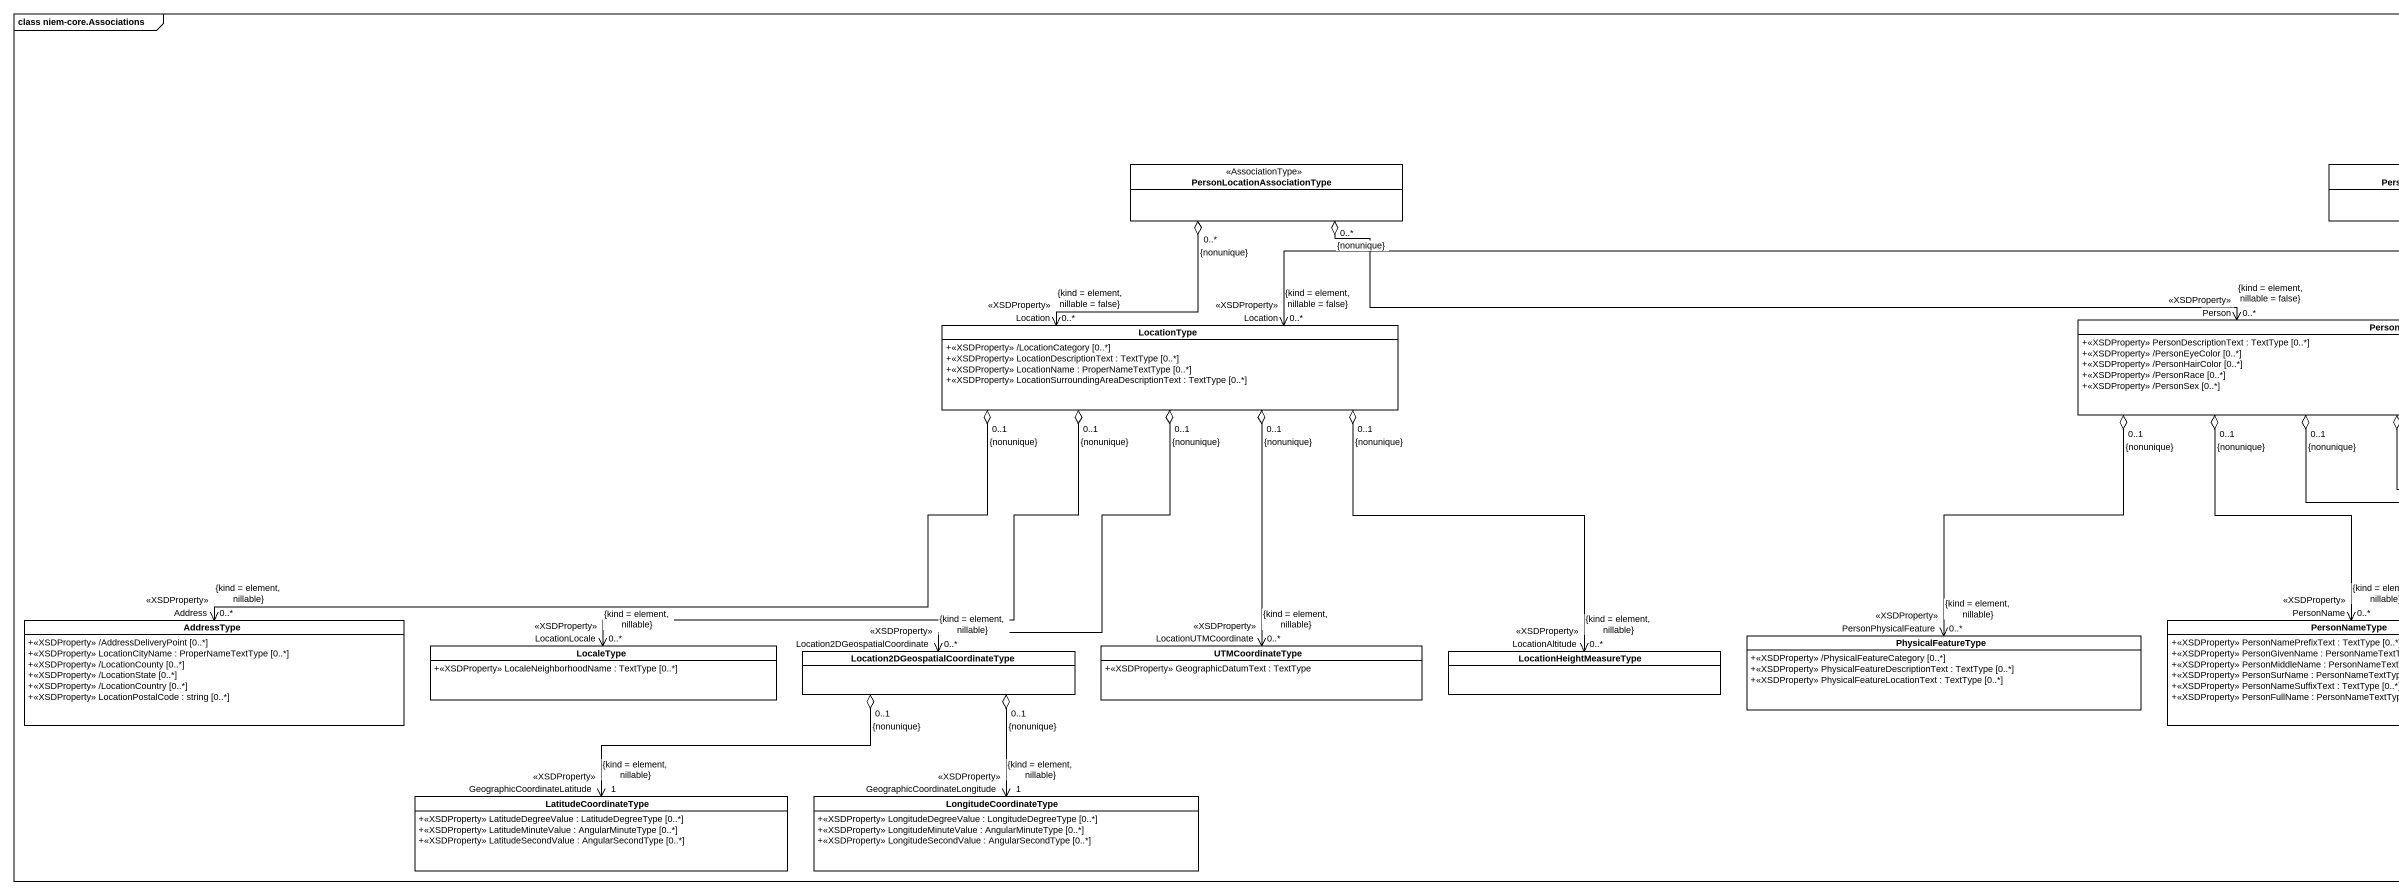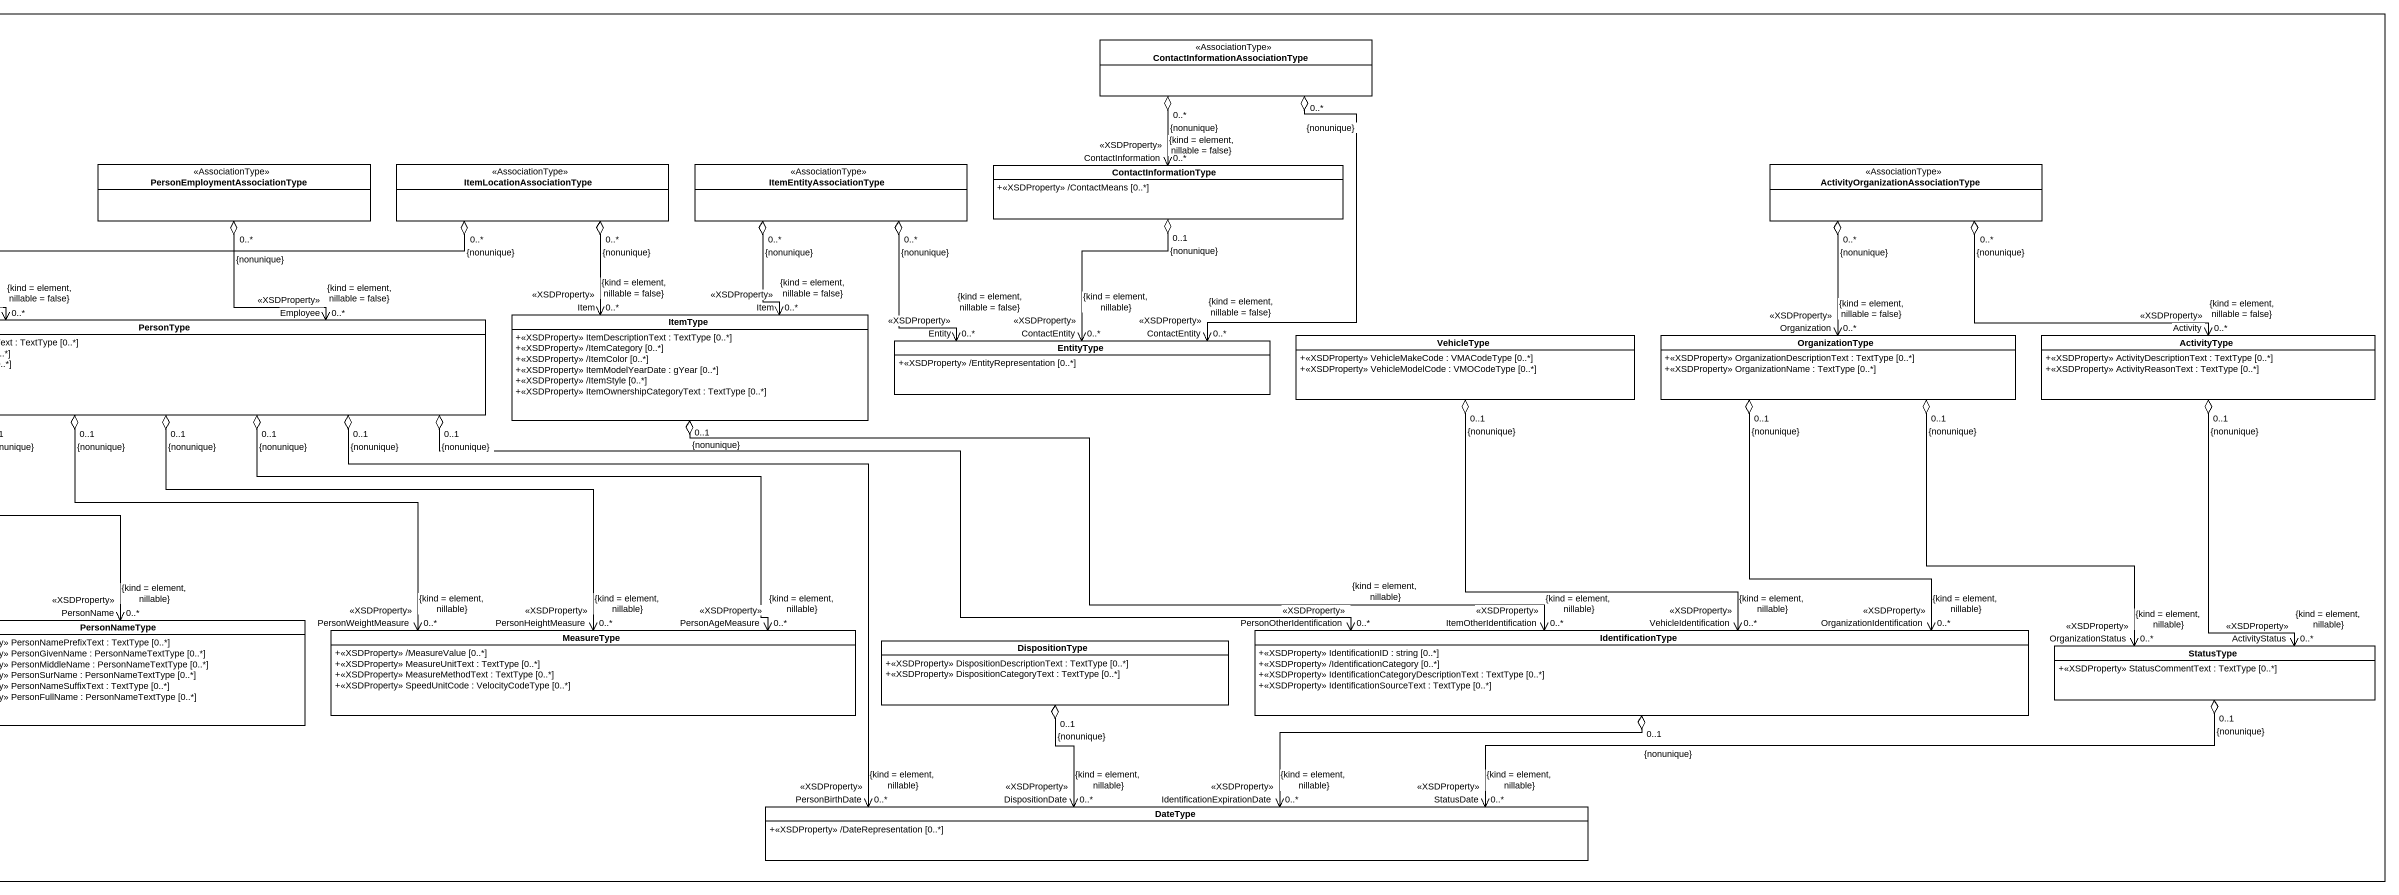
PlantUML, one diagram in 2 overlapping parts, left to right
@startuml
mainframe class niem-core.Associations
hide circle
hide empty members
skinparam classAttributeIconSize 0
class "ContactInformationAssociationType" as ContactInformationAssociatio <<AssociationType>>
class "PersonLocationAssociationType" as PersonLocationAssociationTyp <<AssociationType>>
class "PersonEmploymentAssociationType" as PersonEmploymentAssociationT <<AssociationType>>
class ItemLocationAssociationType <<AssociationType>>
class ItemEntityAssociationType <<AssociationType>>
class ContactInformationType {
  +<<XSDProperty>> /ContactMeans [0..*]
}
class "ActivityOrganizationAssociationType" as ActivityOrganizationAssociat <<AssociationType>>
class PersonType {
  +<<XSDProperty>> PersonDescriptionText : TextType [0..*]
  +<<XSDProperty>> /PersonEyeColor [0..*]
  +<<XSDProperty>> /PersonHairColor [0..*]
  +<<XSDProperty>> /PersonRace [0..*]
  +<<XSDProperty>> /PersonSex [0..*]
}
class ItemType {
  +<<XSDProperty>> ItemDescriptionText : TextType [0..*]
  +<<XSDProperty>> /ItemCategory [0..*]
  +<<XSDProperty>> /ItemColor [0..*]
  +<<XSDProperty>> ItemModelYearDate : gYear [0..*]
  +<<XSDProperty>> /ItemStyle [0..*]
  +<<XSDProperty>> ItemOwnershipCategoryText : TextType [0..*]
}
class LocationType {
  +<<XSDProperty>> /LocationCategory [0..*]
  +<<XSDProperty>> LocationDescriptionText : TextType [0..*]
  +<<XSDProperty>> LocationName : ProperNameTextType [0..*]
  +<<XSDProperty>> LocationSurroundingAreaDescriptionText : TextType [0..*]
}
class EntityType {
  +<<XSDProperty>> /EntityRepresentation [0..*]
}
class VehicleType {
  +<<XSDProperty>> VehicleMakeCode : VMACodeType [0..*]
  +<<XSDProperty>> VehicleModelCode : VMOCodeType [0..*]
}
class OrganizationType {
  +<<XSDProperty>> OrganizationDescriptionText : TextType [0..*]
  +<<XSDProperty>> OrganizationName : TextType [0..*]
}
class ActivityType {
  +<<XSDProperty>> ActivityDescriptionText : TextType [0..*]
  +<<XSDProperty>> ActivityReasonText : TextType [0..*]
}
class AddressType {
  +<<XSDProperty>> /AddressDeliveryPoint [0..*]
  +<<XSDProperty>> LocationCityName : ProperNameTextType [0..*]
  +<<XSDProperty>> /LocationCounty [0..*]
  +<<XSDProperty>> /LocationState [0..*]
  +<<XSDProperty>> /LocationCountry [0..*]
  +<<XSDProperty>> LocationPostalCode : string [0..*]
}
class PersonNameType {
  +<<XSDProperty>> PersonNamePrefixText : TextType [0..*]
  +<<XSDProperty>> PersonGivenName : PersonNameTextType [0..*]
  +<<XSDProperty>> PersonMiddleName : PersonNameTextType [0..*]
  +<<XSDProperty>> PersonSurName : PersonNameTextType [0..*]
  +<<XSDProperty>> PersonNameSuffixText : TextType [0..*]
  +<<XSDProperty>> PersonFullName : PersonNameTextType [0..*]
}
class LocaleType {
  +<<XSDProperty>> LocaleNeighborhoodName : TextType [0..*]
}
class "Location2DGeospatialCoordinateType" as Location2DGeospatialCoordina
class UTMCoordinateType {
  +<<XSDProperty>> GeographicDatumText : TextType
}
class LocationHeightMeasureType
class PhysicalFeatureType {
  +<<XSDProperty>> /PhysicalFeatureCategory [0..*]
  +<<XSDProperty>> PhysicalFeatureDescriptionText : TextType [0..*]
  +<<XSDProperty>> PhysicalFeatureLocationText : TextType [0..*]
}
class MeasureType {
  +<<XSDProperty>> /MeasureValue [0..*]
  +<<XSDProperty>> MeasureUnitText : TextType [0..*]
  +<<XSDProperty>> MeasureMethodText : TextType [0..*]
  +<<XSDProperty>> SpeedUnitCode : VelocityCodeType [0..*]
}
class DispositionType {
  +<<XSDProperty>> DispositionDescriptionText : TextType [0..*]
  +<<XSDProperty>> DispositionCategoryText : TextType [0..*]
}
class IdentificationType {
  +<<XSDProperty>> IdentificationID : string [0..*]
  +<<XSDProperty>> /IdentificationCategory [0..*]
  +<<XSDProperty>> IdentificationCategoryDescriptionText : TextType [0..*]
  +<<XSDProperty>> IdentificationSourceText : TextType [0..*]
}
class StatusType {
  +<<XSDProperty>> StatusCommentText : TextType [0..*]
}
class LatitudeCoordinateType {
  +<<XSDProperty>> LatitudeDegreeValue : LatitudeDegreeType [0..*]
  +<<XSDProperty>> LatitudeMinuteValue : AngularMinuteType [0..*]
  +<<XSDProperty>> LatitudeSecondValue : AngularSecondType [0..*]
}
class LongitudeCoordinateType {
  +<<XSDProperty>> LongitudeDegreeValue : LongitudeDegreeType [0..*]
  +<<XSDProperty>> LongitudeMinuteValue : AngularMinuteType [0..*]
  +<<XSDProperty>> LongitudeSecondValue : AngularSecondType [0..*]
}
class DateType {
  +<<XSDProperty>> /DateRepresentation [0..*]
}
ContactInformationAssociatio "0..*\n{nonunique}" o--> "ContactInformation\n<<XSDProperty>>\n0..*\n{kind = element, nillable = false}" ContactInformationType
ContactInformationAssociatio "0..*\n{nonunique}" o--> "ContactEntity\n<<XSDProperty>>\n0..*\n{kind = element, nillable = false}" EntityType
PersonLocationAssociationTyp "0..*\n{nonunique}" o-right-> "Person\n<<XSDProperty>>\n0..*\n{kind = element, nillable = false}" PersonType
PersonLocationAssociationTyp "0..*\n{nonunique}" o--> "Location\n<<XSDProperty>>\n0..*\n{kind = element, nillable = false}" LocationType
PersonEmploymentAssociationT "0..*\n{nonunique}" o--> "Employee\n<<XSDProperty>>\n0..*\n{kind = element, nillable = false}" PersonType
ItemLocationAssociationType "0..*\n{nonunique}" o--> "Item\n<<XSDProperty>>\n0..*\n{kind = element, nillable = false}" ItemType
ItemLocationAssociationType "0..*\n{nonunique}" o-left-> "Location\n<<XSDProperty>>\n0..*\n{kind = element, nillable = false}" LocationType
ItemEntityAssociationType "0..*\n{nonunique}" o--> "Item\n<<XSDProperty>>\n0..*\n{kind = element, nillable = false}" ItemType
ItemEntityAssociationType "0..*\n{nonunique}" o--> "Entity\n<<XSDProperty>>\n0..*\n{kind = element, nillable = false}" EntityType
ContactInformationType "0..1\n{nonunique}" o--> "ContactEntity\n<<XSDProperty>>\n0..*\n{kind = element, nillable}" EntityType
ActivityOrganizationAssociat "0..*\n{nonunique}" o--> "Organization\n<<XSDProperty>>\n0..*\n{kind = element, nillable = false}" OrganizationType
ActivityOrganizationAssociat "0..*\n{nonunique}" o-right-> "Activity\n<<XSDProperty>>\n0..*\n{kind = element, nillable = false}" ActivityType
PersonType "0..1\n{nonunique}" o--> "PersonName\n<<XSDProperty>>\n0..*\n{kind = element, nillable}" PersonNameType
PersonType "0..1\n{nonunique}" o--> "PersonPhysicalFeature\n<<XSDProperty>>\n0..*\n{kind = element, nillable}" PhysicalFeatureType
PersonType "0..1\n{nonunique}" o--> "PersonWeightMeasure\n<<XSDProperty>>\n0..*\n{kind = element, nillable}" MeasureType
PersonType "0..1\n{nonunique}" o--> "PersonHeightMeasure\n<<XSDProperty>>\n0..*\n{kind = element, nillable}" MeasureType
PersonType "0..1\n{nonunique}" o--> "PersonAgeMeasure\n<<XSDProperty>>\n0..*\n{kind = element, nillable}" MeasureType
PersonType "0..1\n{nonunique}" o-right-> "PersonOtherIdentification\n<<XSDProperty>>\n0..*\n{kind = element, nillable}" IdentificationType
PersonType "0..1\n{nonunique}" o-right-> "PersonBirthDate\n<<XSDProperty>>\n0..*\n{kind = element, nillable}" DateType
ItemType "0..1\n{nonunique}" o-right-> "ItemOtherIdentification\n<<XSDProperty>>\n0..*\n{kind = element, nillable}" IdentificationType
LocationType "0..1\n{nonunique}" o-left-> "Address\n<<XSDProperty>>\n0..*\n{kind = element, nillable}" AddressType
LocationType "0..1\n{nonunique}" o-left-> "LocationLocale\n<<XSDProperty>>\n0..*\n{kind = element, nillable}" LocaleType
LocationType "0..1\n{nonunique}" o--> "Location2DGeospatialCoordinate\n<<XSDProperty>>\n0..*\n{kind = element, nillable}" Location2DGeospatialCoordina
LocationType "0..1\n{nonunique}" o--> "LocationUTMCoordinate\n<<XSDProperty>>\n0..*\n{kind = element, nillable}" UTMCoordinateType
LocationType "0..1\n{nonunique}" o--> "LocationAltitude\n<<XSDProperty>>\n0..*\n{kind = element, nillable}" LocationHeightMeasureType
VehicleType "0..1\n{nonunique}" o--> "VehicleIdentification\n<<XSDProperty>>\n0..*\n{kind = element, nillable}" IdentificationType
OrganizationType "0..1\n{nonunique}" o--> "OrganizationIdentification\n<<XSDProperty>>\n0..*\n{kind = element, nillable}" IdentificationType
OrganizationType "0..1\n{nonunique}" o--> "OrganizationStatus\n<<XSDProperty>>\n0..*\n{kind = element, nillable}" StatusType
ActivityType "0..1\n{nonunique}" o--> "ActivityStatus\n<<XSDProperty>>\n0..*\n{kind = element, nillable}" StatusType
Location2DGeospatialCoordina "0..1\n{nonunique}" o-left-> "GeographicCoordinateLatitude\n<<XSDProperty>>\n1\n{kind = element, nillable}" LatitudeCoordinateType
Location2DGeospatialCoordina "0..1\n{nonunique}" o--> "GeographicCoordinateLongitude\n<<XSDProperty>>\n1\n{kind = element, nillable}" LongitudeCoordinateType
DispositionType "0..1\n{nonunique}" o--> "DispositionDate\n<<XSDProperty>>\n0..*\n{kind = element, nillable}" DateType
IdentificationType "0..1\n{nonunique}" o-left-> "IdentificationExpirationDate\n<<XSDProperty>>\n0..*\n{kind = element, nillable}" DateType
StatusType "0..1\n{nonunique}" o-left-> "StatusDate\n<<XSDProperty>>\n0..*\n{kind = element, nillable}" DateType
@enduml
